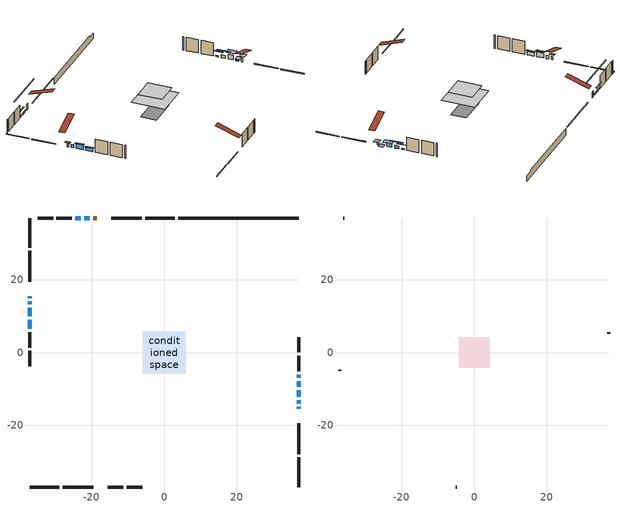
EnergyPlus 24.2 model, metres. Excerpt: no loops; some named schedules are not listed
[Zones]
conditioned space
 floor outside (Floor1 construction): -0.88,-0.88 -0.88,0.88 0.88,0.88 0.88,-0.88 z0.35
 floor adiabatic (AdiabaticFloorConstruction): -5.85,-5.85 -5.85,5.85 5.85,5.85 5.85,-5.85 z2.79
 floor foundation (Slab1 construction): -5.56,-2.74 -5.56,2.74 5.56,2.74 5.56,-2.74 z-2.06
 wall outside (RimJoist1 construction): 2.88,37.03 -5.26,37.03 / -37.03,-37.03 -28.89,-37.03 / -37.03,37.03 -37.03,28.89 / 37.03,-37.03 37.03,-28.89 z0.35:0.65
 wall outside (RimJoist2 construction): -6.19,37.03 -14.63,37.03 / -27.96,-37.03 -19.52,-37.03 / -37.03,27.96 -37.03,19.52 / 37.03,-27.96 37.03,-19.52 z0.35:0.65
 wall outside (AdiabaticWallConstruction 1): -18.64,37.03 -19.58,37.03 z0.35:2.38
 wall outside (AdiabaticWallConstruction): -37.03,15.51 -37.03,14.97 / 37.03,-15.51 37.03,-14.97 z0.35:1.55; -20.51,37.03 -22.03,37.03 / -22.96,37.03 -24.49,37.03 z0.35:0.96; -37.03,14.05 -37.03,13.28 / -37.03,8.99 -37.03,6.55 z0.35:1.57; 37.03,-14.05 37.03,-13.13 z0.35:0.61; 37.03,-12.2 37.03,-10.37 / -37.03,12.36 -37.03,9.92 z0.35:2.18; 37.03,-9.45 37.03,-7.92 z0.35:1.42; 37.03,-6.99 37.03,-6.1 z0.35:0.78
 wall outside (Wall1 construction): -25.41,37.03 -29.68,37.03 / -15.51,-37.03 -11.25,-37.03 / -37.03,5.62 -37.03,1.36 / 37.03,-5.17 37.03,-0.91 z0.35:5.23
 wall outside (Wall2 construction): -30.61,37.03 -34.84,37.03 / -10.32,-37.03 -6.08,-37.03 / -37.03,0.43 -37.03,-3.81 / 37.03,0.02 37.03,4.26 z0.35:5.23
 wall foundation (FoundationWall1 construction): 3.81,37.03,-2.06 3.81,37.03,0.35 33.71,37.03,0.35 33.71,37.03,-0.21 37.03,37.03,-0.21 37.03,37.03,-2.06
 window (WindowConstruction 6): -37.03,15.51 -37.03,14.98 z0.35:1.54
 window (WindowConstruction 9): -20.51,37.03 -22.03,37.03 z0.35:0.96
 window (WindowConstruction 10): -37.03,14.05 -37.03,13.28 z0.35:1.57
 window (WindowConstruction 7): 37.03,-15.51 37.03,-14.98 z0.35:1.54
 window (WindowConstruction 8): 37.03,-14.05 37.03,-13.13 z0.35:0.6
 window (WindowConstruction): 37.03,-12.2 37.03,-10.37 z0.35:2.18
 window (WindowConstruction 1): -37.03,12.36 -37.03,9.92 z0.35:2.18
 window (WindowConstruction 2): 37.03,-9.44 37.03,-7.92 z0.35:1.42
 window (WindowConstruction 3): 37.03,-6.99 37.03,-6.1 z0.35:0.78
 window (WindowConstruction 4): -22.96,37.03 -24.49,37.03 z0.35:0.96
 window (WindowConstruction 5): -37.03,8.99 -37.03,6.55 z0.35:1.57
 door (Door): -18.64,37.03 -19.58,37.03 z0.35:2.38
 ceiling adiabatic (AdiabaticFloorConstruction): 5.85,-5.85 5.85,5.85 -5.85,5.85 -5.85,-5.85 z2.79
attic - vented
 floor to conditioned space (Floor2 construction Reversed): -4.2,-4.2 -4.2,4.2 4.2,4.2 4.2,-4.2 z5.23
 wall outside (Wall3 construction): -35.77,37.03 -36.1,37.03 / -5.15,-37.03 -4.82,-37.03 / -37.03,-4.74 -37.03,-5.07 / 37.03,5.19 37.03,5.52 z0.35:5.23
 roof outside (Roof1 construction): -17.71,37.03,5.23 -17.71,28.84,7.96 -15.56,28.84,7.96 -15.56,37.03,5.23; -16.44,-37.03,5.23 -16.44,-28.84,7.96 -18.6,-28.84,7.96 -18.6,-37.03,5.23; -37.03,16.44,5.23 -28.84,16.44,7.96 -28.84,18.6,7.96 -37.03,18.6,5.23; 37.03,-16.44,5.23 28.84,-16.44,7.96 28.84,-18.6,7.96 37.03,-18.6,5.23
shading: -37.03,14.37 -37.03,16.12 -37.64,16.12 -37.64,14.37 z2.15; -29.65,37.03 -12.89,37.03 -12.89,37.33 -29.65,37.33 z8.58; 37.03,-14.37 37.03,-16.12 38.86,-16.12 38.86,-14.37 z2.15; 37.03,-12.83 37.03,-14.34 38.86,-14.34 38.86,-12.83 z0.9; 37.03,-9.76 37.03,-12.81 38.86,-12.81 38.86,-9.76 z2.79; -37.03,9.62 -37.03,12.65 -37.64,12.65 -37.64,9.62 z2.48; 37.03,-6.4 37.03,-10.97 37.33,-10.97 37.33,-6.4 z2.94; 37.03,-4.58 37.03,-8.51 37.33,-8.51 37.33,-4.58 z2.3; -26.01,37.03 -21.44,37.03 -21.44,37.33 -26.01,37.33 z2.48; -37.03,6.25 -37.03,9.29 -37.33,9.29 -37.33,6.25 z1.87
[Building]
Building 1: Terrain=Suburbs
[Site:Location]
Calgary Intl AP_AB: Latitude {deg}=51.11; Longitude {deg}=-114.02; Time Zone {hr}=-7; Elevation {m}=1084; Keep Site Location Information=Yes
[Site:GroundTemperature:Shallow]
0.326196, -1.55603, -1.70677, -0.813554, 2.7722, 6.34125, 9.43543, 11.3955, 11.562, 9.96783, 6.95256, 3.49299
[Site:WaterMainsTemperature]
Calculation Method=Schedule; Temperature Schedule=mains temperature schedule
[Material] Roughness=Rough; Thermal Absorptance=0.9
Name | Thickness {m} | Conductivity {W/m-K} | Density {kg/m3} | Specific Heat {J/kg-K} | Solar Absorptance | Visible Absorptance
asphalt or fiberglass shingles | 0.00635 | 0.162714 | 1121.4 | 1465.45 | 0.4 | 0.4
ceiling loosefill ins | 0.169333 | 0.0480833 | 16.02 | 1046.75 | 0.7 | 0.7
ceiling stud and cavity | 0.1397 | 0.0828155 | 65.682 | 1177.47 | 0.7 | 0.7
concrete 4.0 in. | 0.1016 | 1.803125 | 2242.8 | 837.4 | 0.7 | 0.7
concrete 8.0 in. | 0.2032 | 1.803125 | 2242.8 | 837.4 | 0.7 | 0.7
door material | 0.04445 | 0.0639163 | 512.64 | 1214.23 | 0.7 | 0.7
exterior vertical ins | 0.0480821 | 0.029427 | 32.04 | 1214.23 | 0.7 | 0.7
floor covering | 0.0127 | 0.0433444 | 54.468 | 1339.84 | 0.6 | 0.6
floor rigid ins | 0.103632 | 0.029427 | 32.04 | 1214.23 | 0.7 | 0.7
floor rigid ins 1; wall rigid ins 1 | 0.512978 | 0.029427 | 32.04 | 1214.23 | 0.7 | 0.7
floor stud and cavity | 0.1397 | 0.0834959 | 92.3553 | 1139.71 | 0.7 | 0.7
floor stud and cavity 1 | 0.1397 | 1.75129 | 37.0049 | 1207.88 | 0.7 | 0.7
furniture material conditioned space 1 | 0.1524 | 0.115458 | 640.8 | 1214.23 | 0.6 | 0.6
gypsum board | 0.0127 | 0.160291 | 801 | 837.4 | 0.6 | 0.6
gypsum board 1 | 0.0127 | 0.160291 | 801 | 837.4 | 0.7 | 0.7
osb sheathing 0.5 in. | 0.0127 | 0.115458 | 512.64 | 1214.23 | 0.7 | 0.7
osb sheathing 0.75 in. | 0.01905 | 0.115458 | 512.64 | 1214.23 | 0.7 | 0.7
osb sheathing 2.0 in. | 0.0508 | 0.115458 | 512.64 | 1214.23 | 0.7 | 0.7
rim joist rigid ins; wall rigid ins | 0.051816 | 0.029427 | 32.04 | 1214.23 | 0.7 | 0.7
rim joist stud and cavity | 0.0508 | 0.182071 | 50.32683 | 1063.81 | 0.6 | 0.6
rim joist stud and cavity 1 | 0.0508 | 0.0309026 | 125.044 | 1163.47 | 0.6 | 0.6
wall stud and cavity | 0.1397 | 0.192105 | 139.0536 | 1170.24 | 0.7 | 0.7
wall stud and cavity 1 | 0.1397 | 0.197362 | 139.0536 | 1170.24 | 0.7 | 0.7
wall stud and cavity 2 | 0.0889 | 6.9971 | 50.32683 | 1063.81 | 0.6 | 0.6
wall stud and cavity 3 | 0.0889 | 0.380278 | 52.3479 | 1209.89 | 0.7 | 0.7
wall stud and cavity 4 | 0.0889 | 0.391764 | 83.0341 | 1211.67 | 0.7 | 0.7
wood siding | 0.0254 | 0.102417 | 544.68 | 1172.36 | 0.4 | 0.4
wood siding 1 | 0.00254 | 0.102417 | 544.68 | 1172.36 | 0.4 | 0.4
wood siding 2; wood siding 3; wood siding 4 | 0.0254 | 0.102417 | 544.68 | 1172.36 | 0.7 | 0.7
[WindowMaterial:SimpleGlazingSystem]
Name | U-Factor {W/m2-K} | Solar Heat Gain Coefficient
WindowMaterial | 1.81242 | 0.53
WindowMaterial 1 | 1.77665 | 0.54
WindowMaterial 2 | 1.89702 | 0.49
WindowMaterial 3 | 2.16956 | 0.34
WindowMaterial 4 | 1.79254 | 0.53
WindowMaterial 5 | 1.9203 | 0.48
WindowMaterial 6 | 1.828316 | 0.51
WindowMaterial 7 | 2.02648 | 0.41
WindowMaterial 8 | 1.998656 | 0.43
[Construction]
AdiabaticFloorConstruction: floor stud and cavity 1, floor rigid ins 1, osb sheathing 0.75 in., floor covering
AdiabaticWallConstruction: wood siding 3, wall rigid ins 1, wall stud and cavity 3, gypsum board
AdiabaticWallConstruction 1: wood siding 4, wall rigid ins 1, wall stud and cavity 3, gypsum board
Door: door material
Floor1 construction: floor stud and cavity, floor rigid ins, osb sheathing 0.75 in., floor covering
Floor2 construction Reversed: gypsum board, ceiling stud and cavity, ceiling loosefill ins
FoundationWall1 construction: concrete 8.0 in., gypsum board 1
furniture construction conditioned space 1: furniture material conditioned space 1
PartitionWallConstruction: gypsum board, wall stud and cavity 4, gypsum board
RimJoist1 construction: wood siding 2, rim joist stud and cavity
RimJoist2 construction: wood siding 2, rim joist rigid ins, osb sheathing 2.0 in., rim joist stud and cavity 1
Roof1 construction: asphalt or fiberglass shingles
Slab1 construction: concrete 4.0 in.
Wall1 construction: wood siding, wall rigid ins, osb sheathing 0.5 in., wall stud and cavity, gypsum board
Wall2 construction: wood siding, wall rigid ins, osb sheathing 0.5 in., wall stud and cavity 1, gypsum board
Wall3 construction: wood siding 1, wall stud and cavity 2
WindowConstruction: WindowMaterial
WindowConstruction 1: WindowMaterial 1
WindowConstruction 10; WindowConstruction 9: WindowMaterial 8
WindowConstruction 2: WindowMaterial 2
WindowConstruction 3: WindowMaterial 3
WindowConstruction 4: WindowMaterial 4
WindowConstruction 5: WindowMaterial 5
WindowConstruction 6; WindowConstruction 7: WindowMaterial 6
WindowConstruction 8: WindowMaterial 7
[Zone] Multiplier=1; Part of Total Floor Area=Yes
Name | Volume {m3}
attic - vented | 31.3313
conditioned space | 540.3
[Space]
Name | Zone | Volume {m3}
attic - vented 1 | attic - vented | 31.3313
conditioned space 1 | conditioned space | 540.3
[ZoneInfiltration:EffectiveLeakageArea]
infil attic - vented 1: Zone or Space=attic - vented 1; Schedule=Always On Discrete; Effective Air Leakage Area {cm2}=2424; Stack Coefficient=0.000528957; Wind Coefficient=1.55393e-05
[ZoneMixing]
whole house fan mix: Zone or Space=attic - vented; Schedule=Always On Continuous; Design Flow Rate Calculation Method=Flow/Zone; Design Flow Rate {m3/s}=0; Source Zone or Space=conditioned space
[SurfaceProperty:ExposedFoundationPerimeter]
Slab1: Exposed Perimeter Calculation Method=TotalExposedPerimeter; Total Exposed Perimeter {m}=33.223
[InternalMass] Zone or ZoneList=conditioned space; Space or SpaceList=conditioned space 1
Name | Construction | Surface Area {m2}
furniture mass conditioned space 1 | furniture construction conditioned space 1 | 80.4403
partition wall mass | PartitionWallConstruction | 201.101
[Lights]
interior lighting: Zone or ZoneList or Space or SpaceList=conditioned space 1; Schedule=interior lighting schedule; Design Level Calculation Method=LightingLevel; Lighting Level {W}=343.2; Return Air Fraction=0; Fraction Radiant=0.6; Fraction Visible=0.2; Fraction Replaceable=1
[People]
occupants: Zone or ZoneList or Space or SpaceList=conditioned space 1; Number of People Schedule=occupants schedule; Number of People Calculation Method=People; Number of People=3; Fraction Radiant=0.314171; Sensible Heat Fraction=0.56303; Activity Level Schedule=occupants activity schedule; Carbon Dioxide Generation Rate {m3/s-W}=0; Enable ASHRAE 55 Comfort Warnings=No; Mean Radiant Temperature Calculation Type=EnclosureAveraged
[ElectricEquipment] Zone or ZoneList or Space or SpaceList=conditioned space 1; Design Level Calculation Method=EquipmentLevel
Name | Schedule | Design Level {W} | Fraction Latent | Fraction Radiant | Fraction Lost
clothes dryer | clothes dryer schedule | 140.772 | 0.015 | 0.081 | 0.85
clothes washer | clothes washer schedule | 32.1985 | 0.03 | 0.162 | 0.7
cooking range | cooking range schedule | 215.147 | 0.08 | 0.432 | 0.2
dishwasher | dishwasher schedule | 66.8632 | 0.3 | 0.18 | 0.4
fridge | fridge schedule | 72.9452 | 0 | 0.6 | 0
mech vent bath fan 0 | mech vent bath fan 0 schedule | 50.2 | 0 | 0 | 1
mech vent bath fan 1 | mech vent bath fan 1 schedule | 50.2 | 0 | 0 | 1
mech vent bath fan 2 | mech vent bath fan 2 schedule | 50.2 | 0 | 0 | 1
mech vent house fan | mech vent house fan schedule | 7.76667 | 0 | 0 | 1
mech vent house fan cfis | mech vent house fan cfis schedule | 0 | 0 | 0 | 0
mech vent range fan 0 | mech vent range fan 0 schedule | 57 | 0 | 0 | 1
misc plug loads | misc plug loads schedule | 494.7 | 0.045 | 0.513 | 0.1
whole house fan | Always On Discrete | 0 | 0 | 0 | 1
[OtherEquipment] Zone or ZoneList or Space or SpaceList=conditioned space 1; Design Level Calculation Method=EquipmentLevel
Name | Fuel Type | Schedule | Design Level {W} | Fraction Latent | Fraction Radiant | Fraction Lost
clothes dryer 1 | Electricity | clothes dryer schedule | 0 | 0.015 | 0.081 | 0.85
cooking range 1 | Electricity | cooking range schedule | 0 | 0.08 | 0.432 | 0.2
general water use latent | None | general water use schedule | 62.594 | 1 | 0 | 0
general water use sensible | None | general water use schedule | -61.6891 | 0 | 0.6 | 0
mech vent house fan latent load | None | Always On Discrete | 0 | 1 | 0 | 0
mech vent house fan sensible load | None | Always On Discrete | 0 | 0 | 0 | 0
water heater energy adjustment1 | Electricity | Always On Discrete | 0.01 | 0 | 0 | 1
[ZoneInfiltration:DesignFlowRate] Zone or ZoneList or Space or SpaceList=conditioned space 1; Schedule=Always On Discrete; Design Flow Rate Calculation Method=Flow/Zone; Design Flow Rate {m3/s}=0
infil flow; natural vent flow; whole house fan flow
[Foundation:Kiva]
Foundation Kiva 1: Initial Indoor Air Temperature {C}=18; Wall Height Above Grade {m}=0.350002; Wall Depth Below Slab {m}=0.2032; Custom Block Material Name 1=exterior vertical ins; Custom Block Depth 1 {m}=2.40999; Custom Block X Position 1 {m}=0.2159; Custom Block Z Position 1 {m}=0
[Foundation:Kiva:Settings]
Soil Conductivity {W/m-K}=0.849921; Soil Density {kg/m3}=1842.3; Soil Specific Heat {J/kg-K}=418.7; Ground Solar Absorptivity=0.9; Ground Thermal Absorptivity=0.9; Ground Surface Roughness {m}=0.03; Far-Field Width {m}=40; Deep-Ground Boundary Condition=ZeroFlux; Deep-Ground Depth {m}=40; Minimum Cell Dimension {m}=0.2; Maximum Cell Growth Coefficient=3; Simulation Timestep=Timestep
[Exterior:Lights]
exterior lighting: Schedule=exterior lighting schedule; Design Level {W}=75.6
[Schedule:Constant]
Name | Hourly Value
Always On Continuous; mech vent house fan schedule; mech vent house fan cfis schedule; Always On Discrete | 1
occupants activity schedule | 117.228
fridge schedule | 0
[Schedule:Week:Daily]
interior lighting schedule Week Rule - Jan1-Jan27: interior lighting schedule day, interior lighting schedule day, interior lighting schedule day, interior lighting schedule day, interior lighting schedule day, interior lighting schedule day, interior lighting schedule day, interior lighting schedule default day, interior lighting schedule default day, interior lighting schedule default day, interior lighting schedule default day, interior lighting schedule default day
interior lighting schedule Week Rule - Jan28-Feb3: interior lighting schedule day, interior lighting schedule day, interior lighting schedule day, interior lighting schedule day, interior lighting schedule day 1, interior lighting schedule day 1, interior lighting schedule day 1, interior lighting schedule default day, interior lighting schedule default day, interior lighting schedule default day, interior lighting schedule default day, interior lighting schedule default day
interior lighting schedule Week Rule - Feb4-Feb24: interior lighting schedule day 1, interior lighting schedule day 1, interior lighting schedule day 1, interior lighting schedule day 1, interior lighting schedule day 1, interior lighting schedule day 1, interior lighting schedule day 1, interior lighting schedule default day, interior lighting schedule default day, interior lighting schedule default day, interior lighting schedule default day, interior lighting schedule default day
interior lighting schedule Week Rule - Feb25-Mar3: interior lighting schedule day 1, interior lighting schedule day 1, interior lighting schedule day 1, interior lighting schedule day 1, interior lighting schedule day 2, interior lighting schedule day 2, interior lighting schedule day 2, interior lighting schedule default day, interior lighting schedule default day, interior lighting schedule default day, interior lighting schedule default day, interior lighting schedule default day
interior lighting schedule Week Rule - Mar4-Mar31: interior lighting schedule day 2, interior lighting schedule day 2, interior lighting schedule day 2, interior lighting schedule day 2, interior lighting schedule day 2, interior lighting schedule day 2, interior lighting schedule day 2, interior lighting schedule default day, interior lighting schedule default day, interior lighting schedule default day, interior lighting schedule default day, interior lighting schedule default day
interior lighting schedule Week Rule - Apr1-Apr28: interior lighting schedule day 3, interior lighting schedule day 3, interior lighting schedule day 3, interior lighting schedule day 3, interior lighting schedule day 3, interior lighting schedule day 3, interior lighting schedule day 3, interior lighting schedule default day, interior lighting schedule default day, interior lighting schedule default day, interior lighting schedule default day, interior lighting schedule default day
interior lighting schedule Week Rule - Apr29-May5: interior lighting schedule day 3, interior lighting schedule day 3, interior lighting schedule day 4, interior lighting schedule day 4, interior lighting schedule day 4, interior lighting schedule day 4, interior lighting schedule day 4, interior lighting schedule default day, interior lighting schedule default day, interior lighting schedule default day, interior lighting schedule default day, interior lighting schedule default day
interior lighting schedule Week Rule - May6-May26: interior lighting schedule day 4, interior lighting schedule day 4, interior lighting schedule day 4, interior lighting schedule day 4, interior lighting schedule day 4, interior lighting schedule day 4, interior lighting schedule day 4, interior lighting schedule default day, interior lighting schedule default day, interior lighting schedule default day, interior lighting schedule default day, interior lighting schedule default day
interior lighting schedule Week Rule - May27-Jun2: interior lighting schedule day 4, interior lighting schedule day 4, interior lighting schedule day 4, interior lighting schedule day 4, interior lighting schedule day 4, interior lighting schedule day 5, interior lighting schedule day 5, interior lighting schedule default day, interior lighting schedule default day, interior lighting schedule default day, interior lighting schedule default day, interior lighting schedule default day
interior lighting schedule Week Rule - Jun3-Jun30: interior lighting schedule day 5, interior lighting schedule day 5, interior lighting schedule day 5, interior lighting schedule day 5, interior lighting schedule day 5, interior lighting schedule day 5, interior lighting schedule day 5, interior lighting schedule default day, interior lighting schedule default day, interior lighting schedule default day, interior lighting schedule default day, interior lighting schedule default day
interior lighting schedule Week Rule - Jul1-Jul28: interior lighting schedule day 6, interior lighting schedule day 6, interior lighting schedule day 6, interior lighting schedule day 6, interior lighting schedule day 6, interior lighting schedule day 6, interior lighting schedule day 6, interior lighting schedule default day, interior lighting schedule default day, interior lighting schedule default day, interior lighting schedule default day, interior lighting schedule default day
interior lighting schedule Week Rule - Jul29-Aug4: interior lighting schedule day 6, interior lighting schedule day 6, interior lighting schedule day 6, interior lighting schedule day 7, interior lighting schedule day 7, interior lighting schedule day 7, interior lighting schedule day 7, interior lighting schedule default day, interior lighting schedule default day, interior lighting schedule default day, interior lighting schedule default day, interior lighting schedule default day
interior lighting schedule Week Rule - Aug5-Aug25: interior lighting schedule day 7, interior lighting schedule day 7, interior lighting schedule day 7, interior lighting schedule day 7, interior lighting schedule day 7, interior lighting schedule day 7, interior lighting schedule day 7, interior lighting schedule default day, interior lighting schedule default day, interior lighting schedule default day, interior lighting schedule default day, interior lighting schedule default day
interior lighting schedule Week Rule - Aug26-Sep1: interior lighting schedule day 7, interior lighting schedule day 7, interior lighting schedule day 7, interior lighting schedule day 7, interior lighting schedule day 7, interior lighting schedule day 7, interior lighting schedule day 8, interior lighting schedule default day, interior lighting schedule default day, interior lighting schedule default day, interior lighting schedule default day, interior lighting schedule default day
interior lighting schedule Week Rule - Sep2-Sep29: interior lighting schedule day 8, interior lighting schedule day 8, interior lighting schedule day 8, interior lighting schedule day 8, interior lighting schedule day 8, interior lighting schedule day 8, interior lighting schedule day 8, interior lighting schedule default day, interior lighting schedule default day, interior lighting schedule default day, interior lighting schedule default day, interior lighting schedule default day
interior lighting schedule Week Rule - Sep30-Oct6: interior lighting schedule day 8, interior lighting schedule day 9, interior lighting schedule day 9, interior lighting schedule day 9, interior lighting schedule day 9, interior lighting schedule day 9, interior lighting schedule day 9, interior lighting schedule default day, interior lighting schedule default day, interior lighting schedule default day, interior lighting schedule default day, interior lighting schedule default day
interior lighting schedule Week Rule - Oct7-Oct27: interior lighting schedule day 9, interior lighting schedule day 9, interior lighting schedule day 9, interior lighting schedule day 9, interior lighting schedule day 9, interior lighting schedule day 9, interior lighting schedule day 9, interior lighting schedule default day, interior lighting schedule default day, interior lighting schedule default day, interior lighting schedule default day, interior lighting schedule default day
interior lighting schedule Week Rule - Oct28-Nov3: interior lighting schedule day 9, interior lighting schedule day 9, interior lighting schedule day 9, interior lighting schedule day 9, interior lighting schedule day 10, interior lighting schedule day 10, interior lighting schedule day 10, interior lighting schedule default day, interior lighting schedule default day, interior lighting schedule default day, interior lighting schedule default day, interior lighting schedule default day
interior lighting schedule Week Rule - Nov4-Nov24: interior lighting schedule day 10, interior lighting schedule day 10, interior lighting schedule day 10, interior lighting schedule day 10, interior lighting schedule day 10, interior lighting schedule day 10, interior lighting schedule day 10, interior lighting schedule default day, interior lighting schedule default day, interior lighting schedule default day, interior lighting schedule default day, interior lighting schedule default day
interior lighting schedule Week Rule - Nov25-Dec1: interior lighting schedule day 10, interior lighting schedule day 10, interior lighting schedule day 10, interior lighting schedule day 10, interior lighting schedule day 10, interior lighting schedule day 10, interior lighting schedule day 11, interior lighting schedule default day, interior lighting schedule default day, interior lighting schedule default day, interior lighting schedule default day, interior lighting schedule default day
interior lighting schedule Week Rule - Dec2-Dec31: interior lighting schedule day 11, interior lighting schedule day 11, interior lighting schedule day 11, interior lighting schedule day 11, interior lighting schedule day 11, interior lighting schedule day 11, interior lighting schedule day 11, interior lighting schedule default day, interior lighting schedule default day, interior lighting schedule default day, interior lighting schedule default day, interior lighting schedule default day
occupants schedule Week Rule - Jan1-Dec31: occupants schedule day, occupants schedule day, occupants schedule day, occupants schedule day, occupants schedule day, occupants schedule day, occupants schedule day, occupants schedule default day, occupants schedule default day, occupants schedule default day, occupants schedule default day, occupants schedule default day
clothes dryer schedule Week Rule - Jan1-Dec31: clothes dryer schedule day, clothes dryer schedule day, clothes dryer schedule day, clothes dryer schedule day, clothes dryer schedule day, clothes dryer schedule day, clothes dryer schedule day, clothes dryer schedule default day, clothes dryer schedule default day, clothes dryer schedule default day, clothes dryer schedule default day, clothes dryer schedule default day
clothes washer schedule Week Rule - Jan1-Dec31: clothes washer schedule day, clothes washer schedule day, clothes washer schedule day, clothes washer schedule day, clothes washer schedule day, clothes washer schedule day, clothes washer schedule day, clothes washer schedule default day, clothes washer schedule default day, clothes washer schedule default day, clothes washer schedule default day, clothes washer schedule default day
cooking range schedule Week Rule - Jan1-Dec31: cooking range schedule day, cooking range schedule day, cooking range schedule day, cooking range schedule day, cooking range schedule day, cooking range schedule day, cooking range schedule day, cooking range schedule default day, cooking range schedule default day, cooking range schedule default day, cooking range schedule default day, cooking range schedule default day
dishwasher schedule Week Rule - Jan1-Dec31: dishwasher schedule day, dishwasher schedule day, dishwasher schedule day, dishwasher schedule day, dishwasher schedule day, dishwasher schedule day, dishwasher schedule day, dishwasher schedule default day, dishwasher schedule default day, dishwasher schedule default day, dishwasher schedule default day, dishwasher schedule default day
mech vent bath fan 0 schedule Week Rule - Jan1-Dec31: mech vent bath fan 0 schedule day, mech vent bath fan 0 schedule day, mech vent bath fan 0 schedule day, mech vent bath fan 0 schedule day, mech vent bath fan 0 schedule day, mech vent bath fan 0 schedule day, mech vent bath fan 0 schedule day, mech vent bath fan 0 schedule default day, mech vent bath fan 0 schedule default day, mech vent bath fan 0 schedule default day, mech vent bath fan 0 schedule default day, mech vent bath fan 0 schedule default day
mech vent bath fan 1 schedule Week Rule - Jan1-Dec31: mech vent bath fan 1 schedule day, mech vent bath fan 1 schedule day, mech vent bath fan 1 schedule day, mech vent bath fan 1 schedule day, mech vent bath fan 1 schedule day, mech vent bath fan 1 schedule day, mech vent bath fan 1 schedule day, mech vent bath fan 1 schedule default day, mech vent bath fan 1 schedule default day, mech vent bath fan 1 schedule default day, mech vent bath fan 1 schedule default day, mech vent bath fan 1 schedule default day
mech vent bath fan 2 schedule Week Rule - Jan1-Dec31: mech vent bath fan 2 schedule day, mech vent bath fan 2 schedule day, mech vent bath fan 2 schedule day, mech vent bath fan 2 schedule day, mech vent bath fan 2 schedule day, mech vent bath fan 2 schedule day, mech vent bath fan 2 schedule day, mech vent bath fan 2 schedule default day, mech vent bath fan 2 schedule default day, mech vent bath fan 2 schedule default day, mech vent bath fan 2 schedule default day, mech vent bath fan 2 schedule default day
mech vent range fan 0 schedule Week Rule - Jan1-Dec31: mech vent range fan 0 schedule day, mech vent range fan 0 schedule day, mech vent range fan 0 schedule day, mech vent range fan 0 schedule day, mech vent range fan 0 schedule day, mech vent range fan 0 schedule day, mech vent range fan 0 schedule day, mech vent range fan 0 schedule default day, mech vent range fan 0 schedule default day, mech vent range fan 0 schedule default day, mech vent range fan 0 schedule default day, mech vent range fan 0 schedule default day
misc plug loads schedule Week Rule - Jan1-Dec31: misc plug loads schedule day, misc plug loads schedule day, misc plug loads schedule day, misc plug loads schedule day, misc plug loads schedule day, misc plug loads schedule day, misc plug loads schedule day, misc plug loads schedule default day, misc plug loads schedule default day, misc plug loads schedule default day, misc plug loads schedule default day, misc plug loads schedule default day
general water use schedule Week Rule - Jan1-Dec31: general water use schedule day, general water use schedule day, general water use schedule day, general water use schedule day, general water use schedule day, general water use schedule day, general water use schedule day, general water use schedule default day, general water use schedule default day, general water use schedule default day, general water use schedule default day, general water use schedule default day
exterior lighting schedule Week Rule - Jan1-Jan27: exterior lighting schedule day, exterior lighting schedule day, exterior lighting schedule day, exterior lighting schedule day, exterior lighting schedule day, exterior lighting schedule day, exterior lighting schedule day, exterior lighting schedule default day, exterior lighting schedule default day, exterior lighting schedule default day, exterior lighting schedule default day, exterior lighting schedule default day
exterior lighting schedule Week Rule - Jan28-Feb3: exterior lighting schedule day, exterior lighting schedule day, exterior lighting schedule day, exterior lighting schedule day, exterior lighting schedule day 1, exterior lighting schedule day 1, exterior lighting schedule day 1, exterior lighting schedule default day, exterior lighting schedule default day, exterior lighting schedule default day, exterior lighting schedule default day, exterior lighting schedule default day
exterior lighting schedule Week Rule - Feb4-Feb24: exterior lighting schedule day 1, exterior lighting schedule day 1, exterior lighting schedule day 1, exterior lighting schedule day 1, exterior lighting schedule day 1, exterior lighting schedule day 1, exterior lighting schedule day 1, exterior lighting schedule default day, exterior lighting schedule default day, exterior lighting schedule default day, exterior lighting schedule default day, exterior lighting schedule default day
exterior lighting schedule Week Rule - Feb25-Mar3: exterior lighting schedule day 1, exterior lighting schedule day 1, exterior lighting schedule day 1, exterior lighting schedule day 1, exterior lighting schedule day 2, exterior lighting schedule day 2, exterior lighting schedule day 2, exterior lighting schedule default day, exterior lighting schedule default day, exterior lighting schedule default day, exterior lighting schedule default day, exterior lighting schedule default day
exterior lighting schedule Week Rule - Mar4-Mar31: exterior lighting schedule day 2, exterior lighting schedule day 2, exterior lighting schedule day 2, exterior lighting schedule day 2, exterior lighting schedule day 2, exterior lighting schedule day 2, exterior lighting schedule day 2, exterior lighting schedule default day, exterior lighting schedule default day, exterior lighting schedule default day, exterior lighting schedule default day, exterior lighting schedule default day
exterior lighting schedule Week Rule - Apr1-Apr28: exterior lighting schedule day 3, exterior lighting schedule day 3, exterior lighting schedule day 3, exterior lighting schedule day 3, exterior lighting schedule day 3, exterior lighting schedule day 3, exterior lighting schedule day 3, exterior lighting schedule default day, exterior lighting schedule default day, exterior lighting schedule default day, exterior lighting schedule default day, exterior lighting schedule default day
exterior lighting schedule Week Rule - Apr29-May5: exterior lighting schedule day 3, exterior lighting schedule day 3, exterior lighting schedule day 4, exterior lighting schedule day 4, exterior lighting schedule day 4, exterior lighting schedule day 4, exterior lighting schedule day 4, exterior lighting schedule default day, exterior lighting schedule default day, exterior lighting schedule default day, exterior lighting schedule default day, exterior lighting schedule default day
exterior lighting schedule Week Rule - May6-May26: exterior lighting schedule day 4, exterior lighting schedule day 4, exterior lighting schedule day 4, exterior lighting schedule day 4, exterior lighting schedule day 4, exterior lighting schedule day 4, exterior lighting schedule day 4, exterior lighting schedule default day, exterior lighting schedule default day, exterior lighting schedule default day, exterior lighting schedule default day, exterior lighting schedule default day
exterior lighting schedule Week Rule - May27-Jun2: exterior lighting schedule day 4, exterior lighting schedule day 4, exterior lighting schedule day 4, exterior lighting schedule day 4, exterior lighting schedule day 4, exterior lighting schedule day 5, exterior lighting schedule day 5, exterior lighting schedule default day, exterior lighting schedule default day, exterior lighting schedule default day, exterior lighting schedule default day, exterior lighting schedule default day
exterior lighting schedule Week Rule - Jun3-Jun30: exterior lighting schedule day 5, exterior lighting schedule day 5, exterior lighting schedule day 5, exterior lighting schedule day 5, exterior lighting schedule day 5, exterior lighting schedule day 5, exterior lighting schedule day 5, exterior lighting schedule default day, exterior lighting schedule default day, exterior lighting schedule default day, exterior lighting schedule default day, exterior lighting schedule default day
exterior lighting schedule Week Rule - Jul1-Jul28: exterior lighting schedule day 6, exterior lighting schedule day 6, exterior lighting schedule day 6, exterior lighting schedule day 6, exterior lighting schedule day 6, exterior lighting schedule day 6, exterior lighting schedule day 6, exterior lighting schedule default day, exterior lighting schedule default day, exterior lighting schedule default day, exterior lighting schedule default day, exterior lighting schedule default day
exterior lighting schedule Week Rule - Jul29-Aug4: exterior lighting schedule day 6, exterior lighting schedule day 6, exterior lighting schedule day 6, exterior lighting schedule day 7, exterior lighting schedule day 7, exterior lighting schedule day 7, exterior lighting schedule day 7, exterior lighting schedule default day, exterior lighting schedule default day, exterior lighting schedule default day, exterior lighting schedule default day, exterior lighting schedule default day
exterior lighting schedule Week Rule - Aug5-Aug25: exterior lighting schedule day 7, exterior lighting schedule day 7, exterior lighting schedule day 7, exterior lighting schedule day 7, exterior lighting schedule day 7, exterior lighting schedule day 7, exterior lighting schedule day 7, exterior lighting schedule default day, exterior lighting schedule default day, exterior lighting schedule default day, exterior lighting schedule default day, exterior lighting schedule default day
exterior lighting schedule Week Rule - Aug26-Sep1: exterior lighting schedule day 7, exterior lighting schedule day 7, exterior lighting schedule day 7, exterior lighting schedule day 7, exterior lighting schedule day 7, exterior lighting schedule day 7, exterior lighting schedule day 8, exterior lighting schedule default day, exterior lighting schedule default day, exterior lighting schedule default day, exterior lighting schedule default day, exterior lighting schedule default day
[Schedule:Year]
interior lighting schedule: interior lighting schedule Week Rule - Jan1-Jan27, 1, 1, 1, 27, interior lighting schedule Week Rule - Jan28-Feb3, 1, 28, 2, 3, interior lighting schedule Week Rule - Feb4-Feb24, 2, 4, 2, 24, interior lighting schedule Week Rule - Feb25-Mar3, 2, 25, 3, 3, interior lighting schedule Week Rule - Mar4-Mar31, 3, 4, 3, 31, interior lighting schedule Week Rule - Apr1-Apr28, 4, 1, 4, 28, interior lighting schedule Week Rule - Apr29-May5, 4, 29, 5, 5, interior lighting schedule Week Rule - May6-May26, 5, 6, 5, 26, interior lighting schedule Week Rule - May27-Jun2, 5, 27, 6, 2, interior lighting schedule Week Rule - Jun3-Jun30, 6, 3, 6, 30, interior lighting schedule Week Rule - Jul1-Jul28, 7, 1, 7, 28, interior lighting schedule Week Rule - Jul29-Aug4, 7, 29, 8, 4, interior lighting schedule Week Rule - Aug5-Aug25, 8, 5, 8, 25, interior lighting schedule Week Rule - Aug26-Sep1, 8, 26, 9, 1, interior lighting schedule Week Rule - Sep2-Sep29, 9, 2, 9, 29, interior lighting schedule Week Rule - Sep30-Oct6, 9, 30, 10, 6, interior lighting schedule Week Rule - Oct7-Oct27, 10, 7, 10, 27, interior lighting schedule Week Rule - Oct28-Nov3, 10, 28, 11, 3, interior lighting schedule Week Rule - Nov4-Nov24, 11, 4, 11, 24, interior lighting schedule Week Rule - Nov25-Dec1, 11, 25, 12, 1, interior lighting schedule Week Rule - Dec2-Dec31, 12, 2, 12, 31
occupants schedule: occupants schedule Week Rule - Jan1-Dec31, 1, 1, 12, 31
clothes dryer schedule: clothes dryer schedule Week Rule - Jan1-Dec31, 1, 1, 12, 31
clothes washer schedule: clothes washer schedule Week Rule - Jan1-Dec31, 1, 1, 12, 31
cooking range schedule: cooking range schedule Week Rule - Jan1-Dec31, 1, 1, 12, 31
dishwasher schedule: dishwasher schedule Week Rule - Jan1-Dec31, 1, 1, 12, 31
mech vent bath fan 0 schedule: mech vent bath fan 0 schedule Week Rule - Jan1-Dec31, 1, 1, 12, 31
mech vent bath fan 1 schedule: mech vent bath fan 1 schedule Week Rule - Jan1-Dec31, 1, 1, 12, 31
mech vent bath fan 2 schedule: mech vent bath fan 2 schedule Week Rule - Jan1-Dec31, 1, 1, 12, 31
mech vent range fan 0 schedule: mech vent range fan 0 schedule Week Rule - Jan1-Dec31, 1, 1, 12, 31
misc plug loads schedule: misc plug loads schedule Week Rule - Jan1-Dec31, 1, 1, 12, 31
general water use schedule: general water use schedule Week Rule - Jan1-Dec31, 1, 1, 12, 31
exterior lighting schedule: exterior lighting schedule Week Rule - Jan1-Jan27, 1, 1, 1, 27, exterior lighting schedule Week Rule - Jan28-Feb3, 1, 28, 2, 3, exterior lighting schedule Week Rule - Feb4-Feb24, 2, 4, 2, 24, exterior lighting schedule Week Rule - Feb25-Mar3, 2, 25, 3, 3, exterior lighting schedule Week Rule - Mar4-Mar31, 3, 4, 3, 31, exterior lighting schedule Week Rule - Apr1-Apr28, 4, 1, 4, 28, exterior lighting schedule Week Rule - Apr29-May5, 4, 29, 5, 5, exterior lighting schedule Week Rule - May6-May26, 5, 6, 5, 26, exterior lighting schedule Week Rule - May27-Jun2, 5, 27, 6, 2, exterior lighting schedule Week Rule - Jun3-Jun30, 6, 3, 6, 30, exterior lighting schedule Week Rule - Jul1-Jul28, 7, 1, 7, 28, exterior lighting schedule Week Rule - Jul29-Aug4, 7, 29, 8, 4, exterior lighting schedule Week Rule - Aug5-Aug25, 8, 5, 8, 25, exterior lighting schedule Week Rule - Aug26-Sep1, 8, 26, 9, 1, exterior lighting schedule Week Rule - Sep2-Sep29, 9, 2, 9, 29, exterior lighting schedule Week Rule - Sep30-Oct6, 9, 30, 10, 6, exterior lighting schedule Week Rule - Oct7-Oct27, 10, 7, 10, 27, exterior lighting schedule Week Rule - Oct28-Nov3, 10, 28, 11, 3, exterior lighting schedule Week Rule - Nov4-Nov24, 11, 4, 11, 24, exterior lighting schedule Week Rule - Nov25-Dec1, 11, 25, 12, 1, exterior lighting schedule Week Rule - Dec2-Dec31, 12, 2, 12, 31
[Schedule:Compact]
mains temperature schedule: Through: 01/01, For: AllDays, Until: 24:00, 5.30611, Through: 01/02, For: AllDays, Until: 24:00, 5.24556, Through: 01/03, For: AllDays, Until: 24:00, 5.18611, Through: 01/04, For: AllDays, Until: 24:00, 5.12778, Through: 01/05, For: AllDays, Until: 24:00, 5.07, Through: 01/06, For: AllDays, Until: 24:00, 5.01278, Through: 01/07, For: AllDays, Until: 24:00, 4.95722, Through: 01/08, For: AllDays, Until: 24:00, 4.90222, Through: 01/09, For: AllDays, Until: 24:00, 4.84778, Through: 01/10, For: AllDays, Until: 24:00, 4.795, Through: 01/11, For: AllDays, Until: 24:00, 4.74278, Through: 01/12, For: AllDays, Until: 24:00, 4.69167, Through: 01/13, For: AllDays, Until: 24:00, 4.64111, Through: 01/14, For: AllDays, Until: 24:00, 4.59222, Through: 01/15, For: AllDays, Until: 24:00, 4.54389, Through: 01/16, For: AllDays, Until: 24:00, 4.49722, Through: 01/17, For: AllDays, Until: 24:00, 4.45111, Through: 01/18, For: AllDays, Until: 24:00, 4.40611, Through: 01/19, For: AllDays, Until: 24:00, 4.36222, Through: 01/20, For: AllDays, Until: 24:00, 4.32, Through: 01/21, For: AllDays, Until: 24:00, 4.27833, Through: 01/22, For: AllDays, Until: 24:00, 4.23778, Through: 01/23, For: AllDays, Until: 24:00, 4.19833, Through: 01/24, For: AllDays, Until: 24:00, 4.16056, Through: 01/25, For: AllDays, Until: 24:00, 4.12333, Through: 01/26, For: AllDays, Until: 24:00, 4.08778, Through: 01/27, For: AllDays, Until: 24:00, 4.05278, Through: 01/28, For: AllDays, Until: 24:00, 4.01944, Through: 01/29, For: AllDays, Until: 24:00, 3.98722, Through: 01/30, For: AllDays, Until: 24:00, 3.95611, Through: 01/31, For: AllDays, Until: 24:00, 3.92667, Through: 02/01, For: AllDays, Until: 24:00, 3.89778, Through: 02/02, For: AllDays, Until: 24:00, 3.87056, Through: 02/03, For: AllDays, Until: 24:00, 3.84444, Through: 02/04, For: AllDays, Until: 24:00, 3.82, Through: 02/05, For: AllDays, Until: 24:00, 3.79611, Through: 02/06, For: AllDays, Until: 24:00, 3.77389, Through: 02/07, For: AllDays, Until: 24:00, 3.75333, Through: 02/08, For: AllDays, Until: 24:00, 3.73333, Through: 02/09, For: AllDays, Until: 24:00, 3.715, Through: 02/10, For: AllDays, Until: 24:00, 3.69778, Through: 02/11, For: AllDays, Until: 24:00, 3.68222, Through: 02/12, For: AllDays, Until: 24:00, 3.66778, Through: 02/13, For: AllDays, Until: 24:00, 3.65444, Through: 02/14, For: AllDays, Until: 24:00, 3.64278, Through: 02/15, For: AllDays, Until: 24:00, 3.63222, Through: 02/16, For: AllDays, Until: 24:00, 3.62278, Through: 02/17, For: AllDays, Until: 24:00, 3.615, Through: 02/18, For: AllDays, Until: 24:00, 3.60833, Through: 02/19, For: AllDays, Until: 24:00, 3.60333, Through: 02/20, For: AllDays, Until: 24:00, 3.59944, Through: 02/21, For: AllDays, Until: 24:00, 3.59667, Through: 02/22, For: AllDays, Until: 24:00, 3.59556, Through: 02/23, For: AllDays, Until: 24:00, 3.59556, Through: 02/24, For: AllDays, Until: 24:00, 3.59722, Through: 02/25, For: AllDays, Until: 24:00, 3.6, Through: 02/26, For: AllDays, Until: 24:00, 3.60389, Through: 02/27, For: AllDays, Until: 24:00, 3.60944, Through: 02/28, For: AllDays, Until: 24:00, 3.61611, Through: 03/01, For: AllDays, Until: 24:00, 3.62444, Through: 03/02, For: AllDays, Until: 24:00, 3.63333, Through: 03/03, For: AllDays, Until: 24:00, 3.64444, Through: 03/04, For: AllDays, Until: 24:00, 3.65611, Through: 03/05, For: AllDays, Until: 24:00, 3.67, Through: 03/06, For: AllDays, Until: 24:00, 3.68444, Through: 03/07, For: AllDays, Until: 24:00, 3.70056, Through: 03/08, For: AllDays, Until: 24:00, 3.71778, Through: 03/09, For: AllDays, Until: 24:00, 3.73611, Through: 03/10, For: AllDays, Until: 24:00, 3.75611, Through: 03/11, For: AllDays, Until: 24:00, 3.77722, Through: 03/12, For: AllDays, Until: 24:00, 3.79944, Through: 03/13, For: AllDays, Until: 24:00, 3.82333, Through: 03/14, For: AllDays, Until: 24:00, 3.84833, Through: 03/15, For: AllDays, Until: 24:00, 3.87444, Through: 03/16, For: AllDays, Until: 24:00, 3.90222, Through: 03/17, For: AllDays, Until: 24:00, 3.93056, Through: 03/18, For: AllDays, Until: 24:00, 3.96056, Through: 03/19, For: AllDays, Until: 24:00, 3.99167, Through: 03/20, For: AllDays, Until: 24:00, 4.02444, Through: 03/21, For: AllDays, Until: 24:00, 4.05778, Through: 03/22, For: AllDays, Until: 24:00, 4.09278, Through: 03/23, For: AllDays, Until: 24:00, 4.12833, Through: 03/24, For: AllDays, Until: 24:00, 4.16556, Through: 03/25, For: AllDays, Until: 24:00, 4.20389, Through: 03/26, For: AllDays, Until: 24:00, 4.24333, Through: 03/27, For: AllDays, Until: 24:00, 4.28389, Through: 03/28, For: AllDays, Until: 24:00, 4.32611, Through: 03/29, For: AllDays, Until: 24:00, 4.36889, Through: 03/30, For: AllDays, Until: 24:00, 4.41278, Through: 03/31, For: AllDays, Until: 24:00, 4.45778, Through: 04/01, For: AllDays, Until: 24:00, 4.50389, Through: 04/02, For: AllDays, Until: 24:00, 4.55111, Through: 04/03, For: AllDays, Until: 24:00, 4.59944, Through: 04/04, For: AllDays, Until: 24:00, 4.64833, Through: 04/05, For: AllDays, Until: 24:00, 4.69889, Through: 04/06, For: AllDays, Until: 24:00, 4.75, Through: 04/07, For: AllDays, Until: 24:00, 4.80222, Through: 04/08, For: AllDays, Until: 24:00, 4.85556, Through: 04/09, For: AllDays, Until: 24:00, 4.91, Through: 04/10, For: AllDays, Until: 24:00, 4.965, Through: 04/11, For: AllDays, Until: 24:00, 5.02111, Through: 04/12, For: AllDays, Until: 24:00, 5.07833, Through: 04/13, For: AllDays, Until: 24:00, 5.13611, Through: 04/14, For: AllDays, Until: 24:00, 5.195, Through: 04/15, For: AllDays, Until: 24:00, 5.25444, Through: 04/16, For: AllDays, Until: 24:00, 5.315, Through: 04/17, For: AllDays, Until: 24:00, 5.37611, Through: 04/18, For: AllDays, Until: 24:00, 5.43833, Through: 04/19, For: AllDays, Until: 24:00, 5.50111, Through: 04/20, For: AllDays, Until: 24:00, 5.565, Through: 04/21, For: AllDays, Until: 24:00, 5.62944, Through: 04/22, For: AllDays, Until: 24:00, 5.69444, Through: 04/23, For: AllDays, Until: 24:00, 5.76, Through: 04/24, For: AllDays, Until: 24:00, 5.82667, Through: 04/25, For: AllDays, Until: 24:00, 5.89389, Through: 04/26, For: AllDays, Until: 24:00, 5.96167, Through: 04/27, For: AllDays, Until: 24:00, 6.03056, Through: 04/28, For: AllDays, Until: 24:00, 6.09944, Through: 04/29, For: AllDays, Until: 24:00, 6.16944, Through: 04/30, For: AllDays, Until: 24:00, 6.23944, Through: 05/01, For: AllDays, Until: 24:00, 6.31056, Through: 05/02, For: AllDays, Until: 24:00, 6.38167, Through: 05/03, For: AllDays, Until: 24:00, 6.45333, Through: 05/04, For: AllDays, Until: 24:00, 6.52611, Through: 05/05, For: AllDays, Until: 24:00, 6.59889, Through: 05/06, For: AllDays, Until: 24:00, 6.67167, Through: 05/07, For: AllDays, Until: 24:00, 6.74556, Through: 05/08, For: AllDays, Until: 24:00, 6.81944, Through: 05/09, For: AllDays, Until: 24:00, 6.89389, Through: 05/10, For: AllDays, Until: 24:00, 6.96889, Through: 05/11, For: AllDays, Until: 24:00, 7.04389, Through: 05/12, For: AllDays, Until: 24:00, 7.11944, Through: 05/13, For: AllDays, Until: 24:00, 7.195, Through: 05/14, For: AllDays, Until: 24:00, 7.27111, Through: 05/15, For: AllDays, Until: 24:00, 7.34722, Through: 05/16, For: AllDays, Until: 24:00, 7.42389, Through: 05/17, For: AllDays, Until: 24:00, 7.50056, Through: 05/18, For: AllDays, Until: 24:00, 7.57722, Through: 05/19, For: AllDays, Until: 24:00, 7.65444, Through: 05/20, For: AllDays, Until: 24:00, 7.73167, Through: 05/21, For: AllDays, Until: 24:00, 7.80889, Through: 05/22, For: AllDays, Until: 24:00, 7.88611, Through: 05/23, For: AllDays, Until: 24:00, 7.96333, Through: 05/24, For: AllDays, Until: 24:00, 8.04111, Through: 05/25, For: AllDays, Until: 24:00, 8.11833, Through: 05/26, For: AllDays, Until: 24:00, 8.19611, Through: 05/27, For: AllDays, Until: 24:00, 8.27333, Through: 05/28, For: AllDays, Until: 24:00, 8.35056, Through: 05/29, For: AllDays, Until: 24:00, 8.42778, Through: 05/30, For: AllDays, Until: 24:00, 8.505, Through: 05/31, For: AllDays, Until: 24:00, 8.58222, Through: 06/01, For: AllDays, Until: 24:00, 8.65889, Through: 06/02, For: AllDays, Until: 24:00, 8.73556, Through: 06/03, For: AllDays, Until: 24:00, 8.81222, Through: 06/04, For: AllDays, Until: 24:00, 8.88889, Through: 06/05, For: AllDays, Until: 24:00, 8.965, Through: 06/06, For: AllDays, Until: 24:00, 9.04056, Through: 06/07, For: AllDays, Until: 24:00, 9.11611, Through: 06/08, For: AllDays, Until: 24:00, 9.19167, Through: 06/09, For: AllDays, Until: 24:00, 9.26667, Through: 06/10, For: AllDays, Until: 24:00, 9.34111, Through: 06/11, For: AllDays, Until: 24:00, 9.41556, Through: 06/12, For: AllDays, Until: 24:00, 9.48889, Through: 06/13, For: AllDays, Until: 24:00, 9.56278, Through: 06/14, For: AllDays, Until: 24:00, 9.63556, Through: 06/15, For: AllDays, Until: 24:00, 9.70833, Through: 06/16, For: AllDays, Until: 24:00, 9.78, Through: 06/17, For: AllDays, Until: 24:00, 9.85167, Through: 06/18, For: AllDays, Until: 24:00, 9.92278, Through: 06/19, For: AllDays, Until: 24:00, 9.99333, Through: 06/20, For: AllDays, Until: 24:00, 10.0633, Through: 06/21, For: AllDays, Until: 24:00, 10.1328, Through: 06/22, For: AllDays, Until: 24:00, 10.2011, Through: 06/23, For: AllDays, Until: 24:00, 10.2694, Through: 06/24, For: AllDays, Until: 24:00, 10.3367, Through: 06/25, For: AllDays, Until: 24:00, 10.4039, Through: 06/26, For: AllDays, Until: 24:00, 10.47, Through: 06/27, For: AllDays, Until: 24:00, 10.5356, Through: 06/28, For: AllDays, Until: 24:00, 10.6, Through: 06/29, For: AllDays, Until: 24:00, 10.6639, Through: 06/30, For: AllDays, Until: 24:00, 10.7272, Through: 07/01, For: AllDays, Until: 24:00, 10.7894, Through: 07/02, For: AllDays, Until: 24:00, 10.8511, Through: 07/03, For: AllDays, Until: 24:00, 10.9122, Through: 07/04, For: AllDays, Until: 24:00, 10.9722, Through: 07/05, For: AllDays, Until: 24:00, 11.0311, Through: 07/06, For: AllDays, Until: 24:00, 11.0894, Through: 07/07, For: AllDays, Until: 24:00, 11.1467, Through: 07/08, For: AllDays, Until: 24:00, 11.2033, Through: 07/09, For: AllDays, Until: 24:00, 11.2589, Through: 07/10, For: AllDays, Until: 24:00, 11.3133, Through: 07/11, For: AllDays, Until: 24:00, 11.3672, Through: 07/12, For: AllDays, Until: 24:00, 11.42, Through: 07/13, For: AllDays, Until: 24:00, 11.4717, Through: 07/14, For: AllDays, Until: 24:00, 11.5222, Through: 07/15, For: AllDays, Until: 24:00, 11.5717, Through: 07/16, For: AllDays, Until: 24:00, 11.6206, Through: 07/17, For: AllDays, Until: 24:00, 11.6683, Through: 07/18, For: AllDays, Until: 24:00, 11.715, Through: 07/19, For: AllDays, Until: 24:00, 11.76, Through: 07/20, For: AllDays, Until: 24:00, 11.8044, Through: 07/21, For: AllDays, Until: 24:00, 11.8478, Through: 07/22, For: AllDays, Until: 24:00, 11.89, Through: 07/23, For: AllDays, Until: 24:00, 11.9311, Through: 07/24, For: AllDays, Until: 24:00, 11.9711, Through: 07/25, For: AllDays, Until: 24:00, 12.01, Through: 07/26, For: AllDays, Until: 24:00, 12.0478, Through: 07/27, For: AllDays, Until: 24:00, 12.0839, Through: 07/28, For: AllDays, Until: 24:00, 12.1194, Through: 07/29, For: AllDays, Until: 24:00, 12.1533, Through: 07/30, For: AllDays, Until: 24:00, 12.1861, Through: 07/31, For: AllDays, Until: 24:00, 12.2178, Through: 08/01, For: AllDays, Until: 24:00, 12.2483, Through: 08/02, For: AllDays, Until: 24:00, 12.2778, Through: 08/03, For: AllDays, Until: 24:00, 12.3056, Through: 08/04, For: AllDays, Until: 24:00, 12.3322, Through: 08/05, For: AllDays, Until: 24:00, 12.3578, Through: 08/06, For: AllDays, Until: 24:00, 12.3822, Through: 08/07, For: AllDays, Until: 24:00, 12.405, Through: 08/08, For: AllDays, Until: 24:00, 12.4267, Through: 08/09, For: AllDays, Until: 24:00, 12.4472, Through: 08/10, For: AllDays, Until: 24:00, 12.4661, Through: 08/11, For: AllDays, Until: 24:00, 12.4839, Through: 08/12, For: AllDays, Until: 24:00, 12.5006, Through: 08/13, For: AllDays, Until: 24:00, 12.5156, Through: 08/14, For: AllDays, Until: 24:00, 12.5294, Through: 08/15, For: AllDays, Until: 24:00, 12.5422, Through: 08/16, For: AllDays, Until: 24:00, 12.5533, Through: 08/17, For: AllDays, Until: 24:00, 12.5633, Through: 08/18, For: AllDays, Until: 24:00, 12.5722, Through: 08/19, For: AllDays, Until: 24:00, 12.5794, Through: 08/20, For: AllDays, Until: 24:00, 12.585, Through: 08/21, For: AllDays, Until: 24:00, 12.59, Through: 08/22, For: AllDays, Until: 24:00, 12.5933, Through: 08/23, For: AllDays, Until: 24:00, 12.595, Through: 08/24, For: AllDays, Until: 24:00, 12.5961, Through: 08/25, For: AllDays, Until: 24:00, 12.595, Through: 08/26, For: AllDays, Until: 24:00, 12.5933, Through: 08/27, For: AllDays, Until: 24:00, 12.59, Through: 08/28, For: AllDays, Until: 24:00, 12.585, Through: 08/29, For: AllDays, Until: 24:00, 12.5789, Through: 08/30, For: AllDays, Until: 24:00, 12.5717, Through: 08/31, For: AllDays, Until: 24:00, 12.5633, Through: 09/01, For: AllDays, Until: 24:00, 12.5533, Through: 09/02, For: AllDays, Until: 24:00, 12.5417, Through: 09/03, For: AllDays, Until: 24:00, 12.5289, Through: 09/04, For: AllDays, Until: 24:00, 12.515, Through: 09/05, For: AllDays, Until: 24:00, 12.5, Through: 09/06, For: AllDays, Until: 24:00, 12.4833, Through: 09/07, For: AllDays, Until: 24:00, 12.4656, Through: 09/08, For: AllDays, Until: 24:00, 12.4467, Through: 09/09, For: AllDays, Until: 24:00, 12.4261, Through: 09/10, For: AllDays, Until: 24:00, 12.4044, Through: 09/11, For: AllDays, Until: 24:00, 12.3811, Through: 09/12, For: AllDays, Until: 24:00, 12.3572, Through: 09/13, For: AllDays, Until: 24:00, 12.3317, Through: 09/14, For: AllDays, Until: 24:00, 12.3044, Through: 09/15, For: AllDays, Until: 24:00, 12.2767, Through: 09/16, For: AllDays, Until: 24:00, 12.2472, Through: 09/17, For: AllDays, Until: 24:00, 12.2167, Through: 09/18, For: AllDays, Until: 24:00, 12.185, Through: 09/19, For: AllDays, Until: 24:00, 12.1522, Through: 09/20, For: AllDays, Until: 24:00, 12.1183, Through: 09/21, For: AllDays, Until: 24:00, 12.0828, Through: 09/22, For: AllDays, Until: 24:00, 12.0461, Through: 09/23, For: AllDays, Until: 24:00, 12.0089, Through: 09/24, For: AllDays, Until: 24:00, 11.97, Through: 09/25, For: AllDays, Until: 24:00, 11.93, Through: 09/26, For: AllDays, Until: 24:00, 11.8889, Through: 09/27, For: AllDays, Until: 24:00, 11.8467, Through: 09/28, For: AllDays, Until: 24:00, 11.8033, Through: 09/29, For: AllDays, Until: 24:00, 11.7589, Through: 09/30, For: AllDays, Until: 24:00, 11.7133, Through: 10/01, For: AllDays, Until: 24:00, 11.6667, Through: 10/02, For: AllDays, Until: 24:00, 11.6189, Through: 10/03, For: AllDays, Until: 24:00, 11.5706, Through: 10/04, For: AllDays, Until: 24:00, 11.5206, Through: 10/05, For: AllDays, Until: 24:00, 11.47, Through: 10/06, For: AllDays, Until: 24:00, 11.4183, Through: 10/07, For: AllDays, Until: 24:00, 11.3656, Through: 10/08, For: AllDays, Until: 24:00, 11.3117, Through: 10/09, For: AllDays, Until: 24:00, 11.2572, Through: 10/10, For: AllDays, Until: 24:00, 11.2017, Through: 10/11, For: AllDays, Until: 24:00, 11.145, Through: 10/12, For: AllDays, Until: 24:00, 11.0878, Through: 10/13, For: AllDays, Until: 24:00, 11.0294, Through: 10/14, For: AllDays, Until: 24:00, 10.97, Through: 10/15, For: AllDays, Until: 24:00, 10.91, Through: 10/16, For: AllDays, Until: 24:00, 10.8494, Through: 10/17, For: AllDays, Until: 24:00, 10.7878, Through: 10/18, For: AllDays, Until: 24:00, 10.725, Through: 10/19, For: AllDays, Until: 24:00, 10.6617, Through: 10/20, For: AllDays, Until: 24:00, 10.5978, Through: 10/21, For: AllDays, Until: 24:00, 10.5333, Through: 10/22, For: AllDays, Until: 24:00, 10.4678, Through: 10/23, For: AllDays, Until: 24:00, 10.4017, Through: 10/24, For: AllDays, Until: 24:00, 10.3344, Through: 10/25, For: AllDays, Until: 24:00, 10.2672, Through: 10/26, For: AllDays, Until: 24:00, 10.1989, Through: 10/27, For: AllDays, Until: 24:00, 10.1306, Through: 10/28, For: AllDays, Until: 24:00, 10.0611, Through: 10/29, For: AllDays, Until: 24:00, 9.99111, Through: 10/30, For: AllDays, Until: 24:00, 9.92056, Through: 10/31, For: AllDays, Until: 24:00, 9.84944, Through: 11/01, For: AllDays, Until: 24:00, 9.77778, Through: 11/02, For: AllDays, Until: 24:00, 9.70556, Through: 11/03, For: AllDays, Until: 24:00, 9.63333, Through: 11/04, For: AllDays, Until: 24:00, 9.56, Through: 11/05, For: AllDays, Until: 24:00, 9.48667, Through: 11/06, For: AllDays, Until: 24:00, 9.41278, Through: 11/07, For: AllDays, Until: 24:00, 9.33889, Through: 11/08, For: AllDays, Until: 24:00, 9.26389, Through: 11/09, For: AllDays, Until: 24:00, 9.18889, Through: 11/10, For: AllDays, Until: 24:00, 9.11389, Through: 11/11, For: AllDays, Until: 24:00, 9.03833, Through: 11/12, For: AllDays, Until: 24:00, 8.96222, Through: 11/13, For: AllDays, Until: 24:00, 8.88611, Through: 11/14, For: AllDays, Until: 24:00, 8.81, Through: 11/15, For: AllDays, Until: 24:00, 8.73333, Through: 11/16, For: AllDays, Until: 24:00, 8.65667, Through: 11/17, For: AllDays, Until: 24:00, 8.57944, Through: 11/18, For: AllDays, Until: 24:00, 8.50278, Through: 11/19, For: AllDays, Until: 24:00, 8.42556, Through: 11/20, For: AllDays, Until: 24:00, 8.34833, Through: 11/21, For: AllDays, Until: 24:00, 8.27056, Through: 11/22, For: AllDays, Until: 24:00, 8.19333, Through: 11/23, For: AllDays, Until: 24:00, 8.11611, Through: 11/24, For: AllDays, Until: 24:00, 8.03833, Through: 11/25, For: AllDays, Until: 24:00, 7.96111, Through: 11/26, For: AllDays, Until: 24:00, 7.88389, Through: 11/27, For: AllDays, Until: 24:00, 7.80611, Through: 11/28, For: AllDays, Until: 24:00, 7.72889, Through: 11/29, For: AllDays, Until: 24:00, 7.65222, Through: 11/30, For: AllDays, Until: 24:00, 7.575, Through: 12/01, For: AllDays, Until: 24:00, 7.49833, Through: 12/02, For: AllDays, Until: 24:00, 7.42167, Through: 12/03, For: AllDays, Until: 24:00, 7.345, Through: 12/04, For: AllDays, Until: 24:00, 7.26889, Through: 12/05, For: AllDays, Until: 24:00, 7.19278, Through: 12/06, For: AllDays, Until: 24:00, 7.11722, Through: 12/07, For: AllDays, Until: 24:00, 7.04167, Through: 12/08, For: AllDays, Until: 24:00, 6.96667, Through: 12/09, For: AllDays, Until: 24:00, 6.89167, Through: 12/10, For: AllDays, Until: 24:00, 6.81722, Through: 12/11, For: AllDays, Until: 24:00, 6.74333, Through: 12/12, For: AllDays, Until: 24:00, 6.66944, Through: 12/13, For: AllDays, Until: 24:00, 6.59611, Through: 12/14, For: AllDays, Until: 24:00, 6.52333, Through: 12/15, For: AllDays, Until: 24:00, 6.45111, Through: 12/16, For: AllDays, Until: 24:00, 6.37944, Through: 12/17, For: AllDays, Until: 24:00, 6.30778, Through: 12/18, For: AllDays, Until: 24:00, 6.23722, Through: 12/19, For: AllDays, Until: 24:00, 6.16667, Through: 12/20, For: AllDays, Until: 24:00, 6.09722, Through: 12/21, For: AllDays, Until: 24:00, 6.02833, Through: 12/22, For: AllDays, Until: 24:00, 5.95944, Through: 12/23, For: AllDays, Until: 24:00, 5.89167, Through: 12/24, For: AllDays, Until: 24:00, 5.82444, Through: 12/25, For: AllDays, Until: 24:00, 5.75833, Through: 12/26, For: AllDays, Until: 24:00, 5.69222, Through: 12/27, For: AllDays, Until: 24:00, 5.62722, Through: 12/28, For: AllDays, Until: 24:00, 5.56278, Through: 12/29, For: AllDays, Until: 24:00, 5.49889, Through: 12/30, For: AllDays, Until: 24:00, 5.43611, Through: 12/31, For: AllDays, Until: 24:00, 5.37444
